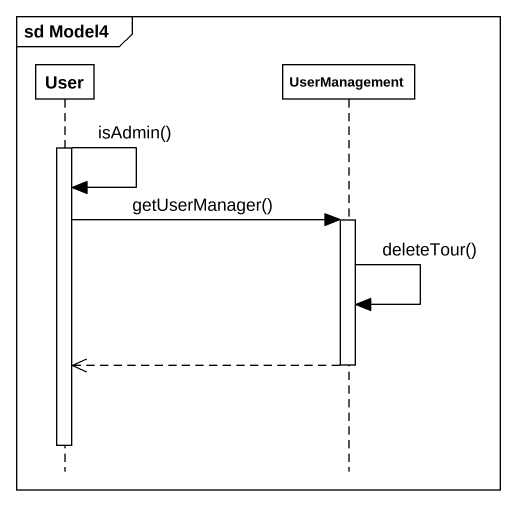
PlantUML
@startuml
mainframe sd Model4
hide footbox
participant User
participant UserManagement

activate User
User -> User : isAdmin()
User -> UserManagement : getUserManager()
activate UserManagement
UserManagement -> UserManagement : deleteTour()
UserManagement -->> User
deactivate UserManagement
deactivate User
@enduml
